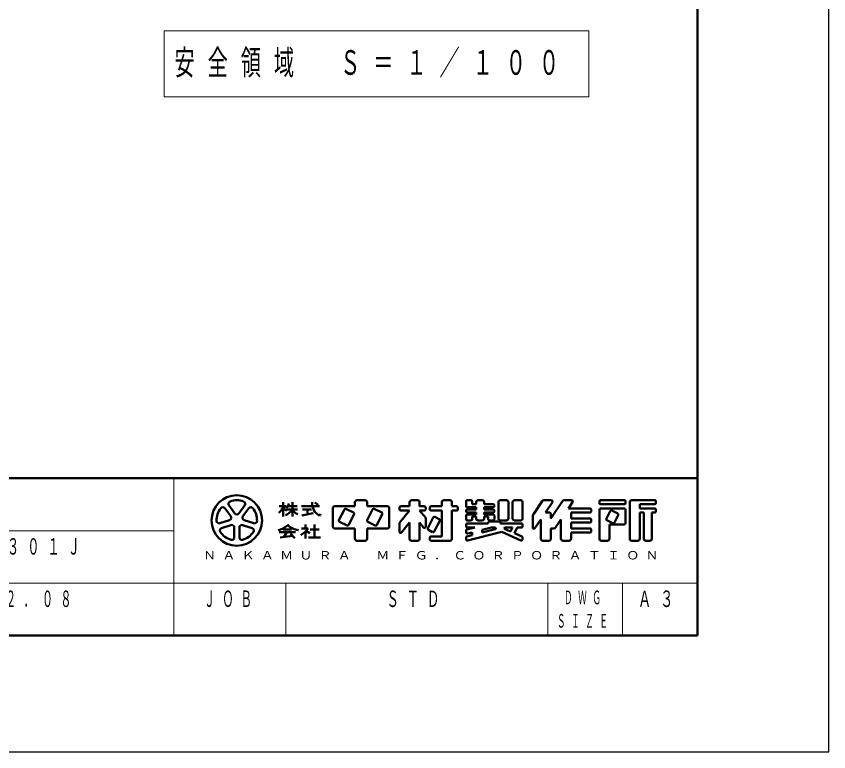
# Model space of a CAD drawing. Units: millimetres on the paper. Extents: x 197 to 617, y 140 to 437.
# Drawn here: x 508.1 to 616.7, y 139.9 to 238.2 of the extents above; entities that cross this region are included whole.
import ezdxf

# ---------------------------------------------------------------- set-up
doc = ezdxf.new("R2010")
doc.units = ezdxf.units.MM
doc.layers.add('A3図枠', color=140, linetype='Continuous', lineweight=50)
doc.layers.add('線', color=2, linetype='Continuous', lineweight=25)
doc.layers.add('図面プロファイル', color=7, linetype='Continuous')
doc.styles.add('ＭＳ ゴシック', font='')
doc.styles.get('ＭＳ ゴシック').set_extended_font_data('MS Gothic')

msp = doc.modelspace()

# ---------------------------------------------------------------- linework, layer by layer
at = {"layer": 'A3図枠', "color": 7}
for p, q in [((599.142, 155.455), (599.142, 422.455)), ((214.142, 176.455), (599.142, 176.455)), ((543.241, 172.709), (544.186, 172.709)), ((543.781, 173.249), (543.781, 171.359)), ((544.374, 172.709), (545.617, 172.709)), ((544.996, 173.249), (544.996, 171.359)), ((546.211, 172.709), (548.641, 172.709)), ((548.424, 172.922), (547.983, 173.216)), ((544.227, 172.304), (545.671, 172.304)), ((546.254, 171.475), (547.789, 171.782)), ((546.346, 172.304), (547.561, 172.304)), ((547.021, 172.304), (547.021, 171.629)), ((543.781, 169.604), (544.861, 169.604)), ((546.211, 169.739), (547.091, 169.739)), ((546.751, 170.279), (546.751, 169.739)), ((547.359, 169.604), (548.574, 169.604)), ((547.966, 170.279), (547.966, 168.524)), ((543.241, 169.239), (545.401, 169.239)), ((543.377, 168.523), (545.03, 168.759)), ((544.243, 169.239), (543.854, 168.591)), ((544.726, 169.062), (545.332, 168.456)), ((546.751, 169.365), (546.751, 168.389)), ((546.802, 169.416), (547.346, 169.102)), ((547.156, 168.524), (548.776, 168.524)), ((214.142, 155.455), (599.142, 155.455))]:
    msp.add_line(p, q, dxfattribs=at)
at = {"layer": 'A3図枠', "color": 211, "lineweight": 13}
for p, q in [((529.142, 176.455), (529.142, 155.455)), ((411.642, 169.455), (529.142, 169.455)), ((356.642, 162.455), (599.142, 162.455)), ((579.142, 162.455), (579.142, 155.455))]:
    msp.add_line(p, q, dxfattribs=at)
at = {"layer": 'A3図枠'}
for p, q in [((536.514, 172.849), (537.298, 171.769)), ((537.844, 171.769), (538.629, 172.849)), ((550.666, 172.709), (553.366, 172.709)), ((553.366, 173.249), (553.366, 172.709)), ((553.636, 173.519), (554.716, 173.519)), ((554.986, 173.249), (554.986, 172.709)), ((554.986, 172.709), (557.686, 172.709)), ((559.468, 172.709), (560.656, 172.709)), ((560.656, 173.249), (560.656, 172.709)), ((560.926, 173.519), (561.736, 173.519)), ((562.006, 173.249), (562.006, 172.709)), ((562.006, 172.709), (562.654, 172.709)), ((563.518, 172.709), (564.976, 172.709)), ((564.976, 173.249), (564.976, 172.709)), ((565.246, 173.519), (566.056, 173.519)), ((566.326, 173.249), (566.326, 172.709)), ((566.326, 172.709), (566.974, 172.709)), ((568.216, 173.357), (568.216, 172.736)), ((568.378, 173.519), (568.864, 173.519)), ((569.026, 173.357), (569.026, 172.979)), ((569.026, 172.979), (569.566, 172.979)), ((569.566, 173.249), (569.566, 172.979)), ((570.376, 173.519), (569.836, 173.519)), ((570.646, 173.249), (570.646, 172.979)), ((570.646, 172.979), (571.834, 172.979)), ((571.996, 172.817), (571.996, 172.736)), ((572.536, 173.249), (572.536, 171.089)), ((572.806, 173.519), (573.616, 173.519)), ((573.886, 173.249), (573.886, 171.089)), ((574.426, 173.249), (574.426, 171.089)), ((574.696, 173.519), (575.506, 173.519)), ((575.776, 173.249), (575.776, 171.089)), ((577.262, 171.698), (578.396, 173.398)), ((578.621, 173.519), (579.614, 173.519)), ((578.836, 171.899), (579.748, 173.267)), ((579.556, 171.089), (581.096, 173.398)), ((581.321, 173.519), (582.314, 173.519)), ((581.896, 172.439), (582.448, 173.267)), ((586.036, 173.357), (586.036, 173.141)), ((586.198, 173.519), (589.384, 173.519)), ((586.198, 172.979), (589.384, 172.979)), ((589.546, 173.357), (589.546, 173.141)), ((590.086, 173.249), (590.086, 168.389)), ((590.356, 173.519), (593.434, 173.519)), ((591.436, 172.979), (593.434, 172.979)), ((591.436, 172.979), (591.436, 172.439)), ((593.596, 173.357), (593.596, 173.141)), ((536.752, 171.372), (535.968, 172.452)), ((539.175, 172.452), (538.39, 171.372)), ((550.396, 172.439), (550.396, 170.009)), ((551.944, 172.294), (551.225, 170.856)), ((553.167, 171.863), (552.161, 172.366)), ((552.521, 170.208), (553.24, 171.646)), ((555.724, 172.294), (555.005, 170.856)), ((556.947, 171.863), (555.941, 172.366)), ((556.301, 170.208), (557.02, 171.646)), ((557.956, 172.439), (557.956, 170.009)), ((559.306, 172.547), (559.306, 172.331)), ((560.656, 172.169), (559.306, 170.481)), ((559.468, 172.169), (560.656, 172.169)), ((562.006, 172.169), (562.654, 172.169)), ((562.006, 172.169), (562.816, 171.156)), ((562.816, 172.547), (562.816, 172.331)), ((563.356, 172.547), (563.356, 172.331)), ((563.518, 172.169), (564.976, 172.169)), ((564.976, 172.169), (564.976, 168.659)), ((566.326, 172.169), (566.974, 172.169)), ((566.326, 172.169), (566.326, 168.389)), ((567.136, 172.547), (567.136, 172.331)), ((568.216, 172.142), (568.216, 172.061)), ((568.378, 172.574), (569.566, 172.574)), ((568.378, 172.304), (569.566, 172.304)), ((568.378, 171.899), (569.566, 171.899)), ((568.378, 171.629), (569.566, 171.629)), ((569.566, 172.574), (569.566, 172.304)), ((569.566, 171.899), (569.566, 171.629)), ((570.646, 172.574), (570.646, 172.304)), ((570.646, 172.574), (571.834, 172.574)), ((570.646, 172.304), (571.834, 172.304)), ((570.646, 171.899), (570.646, 171.629)), ((570.646, 171.899), (571.834, 171.899)), ((570.646, 171.629), (571.834, 171.629)), ((571.996, 172.142), (571.996, 172.061)), ((578.836, 171.899), (579.286, 171.899)), ((579.556, 171.629), (579.556, 171.089)), ((581.896, 172.439), (584.794, 172.439)), ((582.256, 171.899), (582.256, 171.089)), ((582.256, 171.899), (584.794, 171.899)), ((584.956, 172.277), (584.956, 172.061)), ((586.036, 172.169), (586.036, 168.389)), ((586.306, 172.439), (589.276, 172.439)), ((587.476, 172.078), (586.973, 171.072)), ((587.693, 172.15), (588.483, 171.755)), ((589.546, 172.169), (589.546, 170.549)), ((591.436, 172.439), (593.434, 172.439)), ((591.436, 171.899), (591.436, 168.389)), ((591.436, 171.899), (591.976, 171.899)), ((591.976, 171.899), (591.976, 168.389)), ((593.056, 171.899), (593.056, 168.389)), ((593.056, 171.899), (593.434, 171.899)), ((593.596, 172.277), (593.596, 172.061)), ((535.314, 170.44), (536.583, 170.853)), ((538.559, 170.853), (539.829, 170.44)), ((551.297, 170.638), (552.303, 170.135)), ((555.077, 170.638), (556.083, 170.135)), ((560.656, 170.549), (559.595, 169.222)), ((560.656, 170.549), (560.656, 168.389)), ((562.006, 170.549), (562.006, 168.389)), ((562.006, 170.549), (562.528, 169.897)), ((562.816, 171.156), (562.816, 169.998)), ((563.824, 171.214), (563.105, 169.776)), ((564.688, 170.782), (563.969, 169.344)), ((564.041, 171.286), (564.615, 170.999)), ((568.216, 171.467), (568.216, 170.981)), ((568.378, 170.819), (568.864, 170.819)), ((569.026, 171.359), (569.026, 170.981)), ((569.026, 171.359), (569.566, 171.359)), ((569.566, 171.359), (569.566, 171.089)), ((569.836, 170.819), (570.376, 170.819)), ((570.646, 171.359), (571.186, 171.359)), ((570.646, 171.359), (570.646, 171.089)), ((571.186, 171.359), (571.186, 170.981)), ((571.186, 170.522), (571.186, 170.414)), ((571.348, 170.819), (571.834, 170.819)), ((571.348, 170.684), (572.644, 170.684)), ((571.996, 171.467), (571.996, 170.981)), ((572.806, 170.819), (573.616, 170.819)), ((572.806, 170.522), (572.806, 170.414)), ((574.696, 170.819), (575.506, 170.819)), ((577.126, 171.248), (577.126, 169.869)), ((577.423, 169.779), (578.206, 170.954)), ((578.206, 170.954), (578.206, 168.389)), ((580.176, 169.859), (580.906, 170.954)), ((580.906, 170.954), (580.906, 168.389)), ((582.256, 171.089), (584.794, 171.089)), ((582.256, 170.549), (584.794, 170.549)), ((582.256, 170.549), (582.256, 169.739)), ((584.956, 170.927), (584.956, 170.711)), ((587.045, 170.854), (587.835, 170.459)), ((588.556, 171.538), (588.053, 170.532)), ((536.792, 170.211), (535.522, 169.798)), ((537.234, 168.555), (537.234, 169.89)), ((537.909, 169.89), (537.909, 168.555)), ((539.62, 169.798), (538.351, 170.211)), ((550.666, 169.739), (553.366, 169.739)), ((553.366, 169.739), (553.366, 168.389)), ((554.986, 169.739), (554.986, 168.389)), ((554.986, 169.739), (557.686, 169.739)), ((559.306, 170.481), (559.306, 169.323)), ((563.177, 169.558), (563.751, 169.271)), ((568.216, 170.252), (568.216, 170.036)), ((568.216, 169.451), (568.216, 169.228)), ((569.403, 169.874), (568.339, 169.608)), ((568.378, 170.414), (571.186, 170.414)), ((568.378, 169.874), (569.403, 169.874)), ((571.629, 169.874), (570.376, 169.56)), ((572.119, 169.634), (570.376, 169.199)), ((570.376, 169.56), (570.376, 169.199)), ((571.629, 169.874), (572.089, 169.874)), ((572.806, 170.414), (575.614, 170.414)), ((573.371, 169.719), (574.174, 169.362)), ((573.404, 169.874), (574.43, 169.874)), ((574.174, 169.362), (574.43, 169.874)), ((574.668, 169.142), (575.034, 169.874)), ((575.034, 169.874), (575.614, 169.874)), ((575.776, 170.252), (575.776, 170.036)), ((579.556, 169.739), (579.556, 168.389)), ((579.556, 169.739), (579.952, 169.739)), ((582.256, 169.739), (584.794, 169.739)), ((584.956, 169.577), (584.956, 169.361)), ((587.386, 170.279), (589.276, 170.279)), ((587.386, 170.279), (587.386, 168.389)), ((563.356, 168.497), (563.356, 168.281)), ((563.518, 168.659), (564.976, 168.659)), ((568.216, 168.532), (568.216, 168.31)), ((569.026, 168.861), (568.339, 168.689)), ((572.992, 169.296), (568.418, 168.152)), ((569.026, 169.223), (568.418, 169.071)), ((569.026, 169.223), (569.026, 168.861)), ((572.992, 169.296), (575.549, 168.16)), ((574.668, 169.142), (575.68, 168.692)), ((575.776, 168.544), (575.776, 168.308)), ((582.256, 169.199), (584.794, 169.199)), ((582.256, 169.199), (582.256, 168.389)), ((553.636, 168.119), (554.716, 168.119)), ((560.926, 168.119), (561.736, 168.119)), ((563.518, 168.119), (566.056, 168.119)), ((578.476, 168.119), (579.286, 168.119)), ((581.176, 168.119), (581.986, 168.119)), ((586.306, 168.119), (587.116, 168.119)), ((590.356, 168.119), (591.166, 168.119)), ((592.246, 168.119), (592.786, 168.119))]:
    msp.add_line(p, q, dxfattribs=at)
at = {"layer": 'A3図枠', "color": 7, "lineweight": 13}
for p, q in [((544.142, 162.455), (544.142, 155.455)), ((589.142, 162.455), (589.142, 155.455))]:
    msp.add_line(p, q, dxfattribs=at)
at = {"layer": 'A3図枠'}
msp.add_circle((537.571, 170.819), 3.375, dxfattribs=at)
for centre, radius, start, end in [((536.787, 173.047), 0.338, 109.39847, 215.99997), ((537.571, 170.819), 2.7, 70.60155, 109.39847), ((538.356, 173.047), 0.338, 324, 70.60155), ((550.666, 172.439), 0.27, 89.99998, 179.99996), ((553.636, 173.249), 0.27, 89.99998, 179.99996), ((554.716, 173.249), 0.27, 0, 89.99998), ((557.686, 172.439), 0.27, 0, 89.99998), ((559.468, 172.547), 0.162, 89.99998, 179.99996), ((560.926, 173.249), 0.27, 89.99998, 179.99996), ((561.736, 173.249), 0.27, 0, 89.99998), ((562.654, 172.547), 0.162, 0, 89.99998), ((563.518, 172.547), 0.162, 89.99998, 179.99996), ((565.246, 173.249), 0.27, 89.99998, 179.99996), ((566.056, 173.249), 0.27, 0, 89.99998), ((566.974, 172.547), 0.162, 0, 89.99998), ((568.378, 173.357), 0.162, 89.99998, 179.99996), ((568.378, 172.736), 0.162, 179.99998, 270.00002), ((568.864, 173.357), 0.162, 0, 89.99998), ((569.836, 173.249), 0.27, 89.99998, 179.99996), ((570.376, 173.249), 0.27, 0, 89.99998), ((571.834, 172.817), 0.162, 0, 89.99998), ((571.834, 172.736), 0.162, 270.00002, 0), ((572.806, 173.249), 0.27, 89.99998, 179.99996), ((573.616, 173.249), 0.27, 0, 89.99998), ((574.696, 173.249), 0.27, 89.99998, 179.99996), ((575.506, 173.249), 0.27, 0, 89.99998), ((578.621, 173.249), 0.27, 89.99998, 146.30984), ((579.614, 173.357), 0.162, 326.31015, 89.99998), ((581.321, 173.249), 0.27, 89.99998, 146.3098), ((582.314, 173.357), 0.162, 326.31003, 89.99998), ((586.198, 173.357), 0.162, 89.99998, 179.99996), ((586.198, 173.141), 0.162, 179.99998, 270.00002), ((589.384, 173.357), 0.162, 0, 89.99998), ((589.384, 173.141), 0.162, 270.00002, 0), ((590.356, 173.249), 0.27, 89.99998, 179.99996), ((593.434, 173.357), 0.162, 0, 89.99998), ((593.434, 173.141), 0.162, 270.00002, 0), ((537.571, 170.819), 2.7, 142.60154, 181.39846), ((535.694, 172.254), 0.338, 35.99999, 142.60154), ((537.571, 171.967), 0.338, 215.99998, 324), ((539.448, 172.254), 0.338, 37.39846, 143.99995), ((537.571, 170.819), 2.7, 358.60155, 37.39847), ((552.089, 172.221), 0.162, 63.43492, 153.43499), ((553.095, 171.718), 0.162, 333.4349, 63.43487), ((555.869, 172.221), 0.162, 63.43492, 153.43499), ((556.875, 171.718), 0.162, 333.4349, 63.43487), ((559.468, 172.331), 0.162, 179.99998, 270.00002), ((562.654, 172.331), 0.162, 270.00002, 0), ((563.518, 172.331), 0.162, 179.99998, 270.00002), ((566.974, 172.331), 0.162, 270.00002, 0), ((568.378, 172.142), 0.162, 89.99998, 179.99996), ((568.378, 172.061), 0.162, 179.99998, 270.00002), ((568.378, 171.467), 0.162, 89.99998, 179.99996), ((571.834, 172.142), 0.162, 0, 89.99998), ((571.834, 172.061), 0.162, 270.00002, 0), ((571.834, 171.467), 0.162, 0, 89.99998), ((577.936, 171.248), 0.81, 146.30999, 179.99996), ((579.286, 171.629), 0.27, 0, 89.99998), ((584.794, 172.277), 0.162, 0, 89.99998), ((584.794, 172.061), 0.162, 270.00002, 0), ((586.306, 172.169), 0.27, 89.99998, 179.99996), ((587.621, 172.005), 0.162, 63.43447, 153.43474), ((588.411, 171.61), 0.162, 333.43484, 63.43447), ((589.276, 172.169), 0.27, 0, 89.99998), ((593.434, 172.277), 0.162, 0, 89.99998), ((593.434, 172.061), 0.162, 270.00002, 0), ((535.21, 170.761), 0.338, 181.39848, 287.99997), ((536.479, 171.174), 0.338, 287.99998, 35.99999), ((538.663, 171.174), 0.338, 143.99996, 251.99999), ((539.933, 170.761), 0.338, 252.00001, 358.60156), ((551.37, 170.783), 0.162, 153.43495, 243.43485), ((555.15, 170.783), 0.162, 153.43495, 243.43485), ((563.969, 171.141), 0.162, 63.43487, 153.43498), ((564.543, 170.854), 0.162, 333.43492, 63.43493), ((568.378, 170.981), 0.162, 179.99998, 270.00002), ((568.864, 170.981), 0.162, 270.00002, 0), ((569.836, 171.089), 0.27, 179.99998, 270.00002), ((570.376, 171.089), 0.27, 270.00002, 0), ((571.348, 170.981), 0.162, 179.99998, 270.00002), ((571.348, 170.522), 0.162, 89.99998, 179.99996), ((571.834, 170.981), 0.162, 270.00002, 0), ((572.806, 171.089), 0.27, 179.99998, 270.00002), ((572.644, 170.522), 0.162, 0, 89.99998), ((573.616, 171.089), 0.27, 270.00002, 0), ((574.696, 171.089), 0.27, 179.99998, 270.00002), ((575.506, 171.089), 0.27, 270.00002, 0), ((584.794, 170.927), 0.162, 0, 89.99998), ((584.794, 170.711), 0.162, 270.00002, 0), ((587.118, 170.999), 0.162, 153.43517, 243.43529), ((587.908, 170.604), 0.162, 243.43534, 333.43491), ((589.276, 170.549), 0.27, 270.00002, 0), ((535.627, 169.477), 0.338, 107.99999, 214.60154), ((536.896, 169.89), 0.338, 359.99997, 107.99999), ((538.246, 169.89), 0.338, 71.99997, 179.99999), ((539.516, 169.477), 0.338, 325.39847, 71.99996), ((550.666, 170.009), 0.27, 179.99998, 270.00002), ((552.376, 170.28), 0.162, 243.43498, 333.43496), ((556.156, 170.28), 0.162, 243.43498, 333.43496), ((557.686, 170.009), 0.27, 270.00002, 0), ((562.654, 169.998), 0.162, 218.65962, 0), ((563.25, 169.703), 0.162, 153.43487, 243.4348), ((568.378, 170.252), 0.162, 89.99998, 179.99996), ((568.378, 170.036), 0.162, 179.99998, 270.00002), ((568.378, 169.451), 0.162, 104.03614, 179.99996), ((572.089, 169.752), 0.121, 284.0365, 89.99998), ((573.404, 169.793), 0.081, 89.99998, 246.03817), ((575.614, 170.252), 0.162, 0, 89.99998), ((575.614, 170.036), 0.162, 270.00002, 0), ((577.288, 169.869), 0.162, 179.99998, 326.30997), ((579.952, 170.009), 0.27, 270.00002, 326.31002), ((584.794, 169.577), 0.162, 0, 89.99998), ((537.571, 170.819), 2.7, 214.60156, 253.39848), ((536.896, 168.555), 0.338, 253.39847, 359.99997), ((538.246, 168.555), 0.338, 179.99999, 286.60154), ((537.571, 170.819), 2.7, 286.60155, 325.39847), ((553.636, 168.389), 0.27, 179.99998, 270.00002), ((554.716, 168.389), 0.27, 270.00002, 0), ((559.468, 169.323), 0.162, 179.99998, 321.34037), ((560.926, 168.389), 0.27, 179.99998, 270.00002), ((561.736, 168.389), 0.27, 270.00002, 0), ((563.518, 168.497), 0.162, 89.99998, 179.99996), ((563.824, 169.416), 0.162, 243.43487, 333.43498), ((566.056, 168.389), 0.27, 270.00002, 0), ((568.378, 169.228), 0.162, 179.99998, 284.03612), ((568.378, 168.532), 0.162, 104.03614, 179.99996), ((575.614, 168.544), 0.162, 0, 66.03701), ((578.476, 168.389), 0.27, 179.99998, 270.00002), ((579.286, 168.389), 0.27, 270.00002, 0), ((581.176, 168.389), 0.27, 179.99998, 270.00002), ((581.986, 168.389), 0.27, 270.00002, 0), ((584.794, 169.361), 0.162, 270.00002, 0), ((586.306, 168.389), 0.27, 179.99998, 270.00002), ((587.116, 168.389), 0.27, 270.00002, 0), ((590.356, 168.389), 0.27, 179.99998, 270.00002), ((591.166, 168.389), 0.27, 270.00002, 0), ((592.246, 168.389), 0.27, 179.99998, 270.00002), ((592.786, 168.389), 0.27, 270.00002, 0), ((563.518, 168.281), 0.162, 179.99998, 270.00002), ((568.378, 168.31), 0.162, 179.99998, 284.03612), ((575.614, 168.308), 0.162, 246.03699, 0)]:
    msp.add_arc(centre, radius, start, end, dxfattribs=at)
at = {"layer": 'A3図枠', "color": 7}
for centre, radius, start, end in [((543.14, 173.502), 1.467, 313.72108, 343.54317), ((549.579, 173.15), 1.953, 177.09472, 240.51891), ((541.676, 173.54), 2.285, 311.36185, 337.13638), ((545.759, 173.883), 2.345, 212.50346, 230.00631), ((542.769, 174.274), 3.034, 295.86917, 317.23867), ((547.224, 174.274), 3.034, 222.76131, 240.10806), ((547.603, 172.26), 1.299, 321.42112, 334.8249), ((542.244, 172.712), 3.32, 285.11261, 313.40619), ((546.372, 172.649), 3.192, 231.17281, 259.75506), ((543.482, 172.682), 4.657, 304.87257, 320.80411)]:
    msp.add_arc(centre, radius, start, end, dxfattribs=at)
at = {"layer": '線', "color": 7, "lineweight": 13}
for p, q in [((527.842, 236.217), (527.842, 227.417)), ((584.642, 236.217), (527.842, 236.217)), ((584.642, 227.417), (584.642, 236.217)), ((527.842, 227.417), (584.642, 227.417))]:
    msp.add_line(p, q, dxfattribs=at)
at = {"layer": '線', "color": 7}
msp.add_lwpolyline([(196.588, 139.92), (616.697, 139.92), (616.697, 436.915), (196.588, 436.915)], close=True, dxfattribs=at)

# ---------------------------------------------------------------- texts
at = {"layer": 'A3図枠', "color": 4, "style": 'ＭＳ ゴシック'}
for s, insert, char_height, attachment_point in [('\\T1.49;\\W1.15;ＮＡＫＡＭＵＲＡ\u3000ＭＦＧ．ＣＯＲＰＯＲＡＴＩＯＮ', (533.079, 166.705), 1.1, 1), ('\\T1.64;\\W0.5;ＪＯＢ', (536.866, 161.46), 2.199, 2), ('\\T1.64;\\W0.45;ＤＷＧ', (584.142, 160.518), 1.833, 5), ('\\T1.64;\\W0.6;Ａ３', (594.142, 161.455), 2.199, 2), ('\\T1.64;\\W0.45;ＳＩＺＥ', (584.142, 157.393), 1.833, 5)]:
    msp.add_mtext(s, dxfattribs=dict(at, insert=insert, char_height=char_height, attachment_point=attachment_point))
at = {"layer": '図面プロファイル', "char_height": 2.199, "attachment_point": 2, "style": 'ＭＳ ゴシック'}
for s, insert in [('\\T1.64;\\W0.55;ＢＵ１２Ａ－３０１Ｊ', (504.142, 168.455)), ('\\T1.64;\\W0.5;２００８．０２．０８', (504.142, 161.455)), ('\\T1.64;\\W0.55;ＳＴＤ', (561.642, 161.455))]:
    msp.add_mtext(s, dxfattribs=dict(at, insert=insert))
at = {"layer": '線', "color": 7, "insert": (529.242, 231.817), "char_height": 3.299, "attachment_point": 4, "style": 'ＭＳ ゴシック'}
msp.add_mtext('\\T1.64;\\W0.6;安全領域\u3000Ｓ＝１／１００', dxfattribs=at)

doc.saveas('drawing.dxf')
